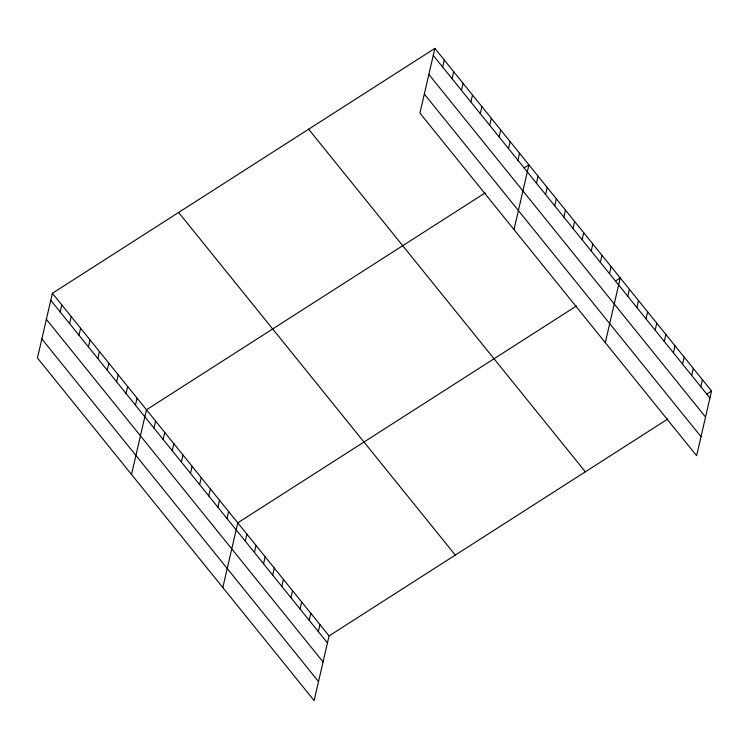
<?xml version="1.0" encoding="UTF-8"?>
<svg xmlns="http://www.w3.org/2000/svg" width="749" height="749" viewBox="0 0 749 749"><rect width="100%" height="100%" fill="white"/><g stroke="black" fill="none" stroke-linecap="round" stroke-linejoin="round"><path stroke-width="1.12" d="M434.869 48.385L419.927 113.099L696.607 455.72L711.55 391.006L434.869 48.385L52.393 293.28L37.45 357.994L314.131 700.615L329.073 635.901L667.855 418.981M60.182 311.94L61.793 304.937M69.582 323.587L71.202 316.584M78.991 335.234L80.611 328.231M88.401 346.89L90.02 339.877M97.81 358.537L99.43 351.524M107.219 370.184L108.83 363.181M116.619 381.831L118.239 374.828M126.029 393.478L127.648 386.475M135.438 405.134L137.058 398.122M131.524 474.482L146.467 409.778L485.249 192.849M153.976 428.091L155.595 421.078M163.104 439.391L164.724 432.388M172.233 450.701L173.852 443.689M181.37 462.002L182.981 454.999M190.499 473.312L192.118 466.309M199.627 484.622L201.247 477.609M208.756 495.922L210.375 488.919M217.893 507.232L219.504 500.229M227.022 518.542L228.642 511.53M222.828 587.553L237.77 522.839L576.552 305.92M245.279 541.153L246.898 534.14M254.407 552.453L256.027 545.45M263.545 563.763L265.155 556.76M272.673 575.073L274.293 568.06M281.802 586.373L283.422 579.37M290.93 597.683L292.55 590.68M300.068 608.993L301.678 601.981M309.197 620.294L310.816 613.291M442.659 67.045L444.269 60.032M318.325 631.604L319.945 624.591M452.059 78.692L453.679 71.689M461.468 90.339L463.088 83.336M470.878 101.986L472.497 94.983M480.287 113.642L481.897 106.63M489.696 125.289L491.307 118.286M499.096 136.936L500.716 129.933M508.505 148.583L510.125 141.58M517.915 160.239L519.534 153.227M514.001 229.587L528.934 164.874L524.085 167.982M536.453 183.187L538.072 176.184M545.581 194.497L547.201 187.493M554.709 205.806L556.329 198.794M563.847 217.107L565.458 210.104M572.976 228.417L574.595 221.414M582.104 239.727L583.724 232.714M591.233 251.027L592.852 244.024M600.361 262.337L601.981 255.325M609.499 273.638L611.109 266.635M605.304 342.649L620.247 277.945L615.388 281.053M627.756 296.258L629.375 289.245M636.884 307.558L638.504 300.555M646.022 318.868L647.632 311.865M655.15 330.178L656.77 323.165M664.279 341.478L665.898 334.475M673.407 352.788L675.027 345.776M682.545 364.089L684.155 357.086M691.673 375.399L693.293 368.396M700.802 386.709L702.422 379.696M706.691 394.114L711.55 391.006M433.25 55.398L709.93 398.009M428.849 74.432L705.539 417.053M424.318 94.056L701.008 436.676M308.644 129.203L585.334 471.823M178.608 212.463L455.289 555.084M52.393 293.28L329.073 635.901M50.773 300.293L327.453 642.904M46.372 319.336L323.062 661.947M41.85 338.951L318.531 681.571"/></g></svg>
